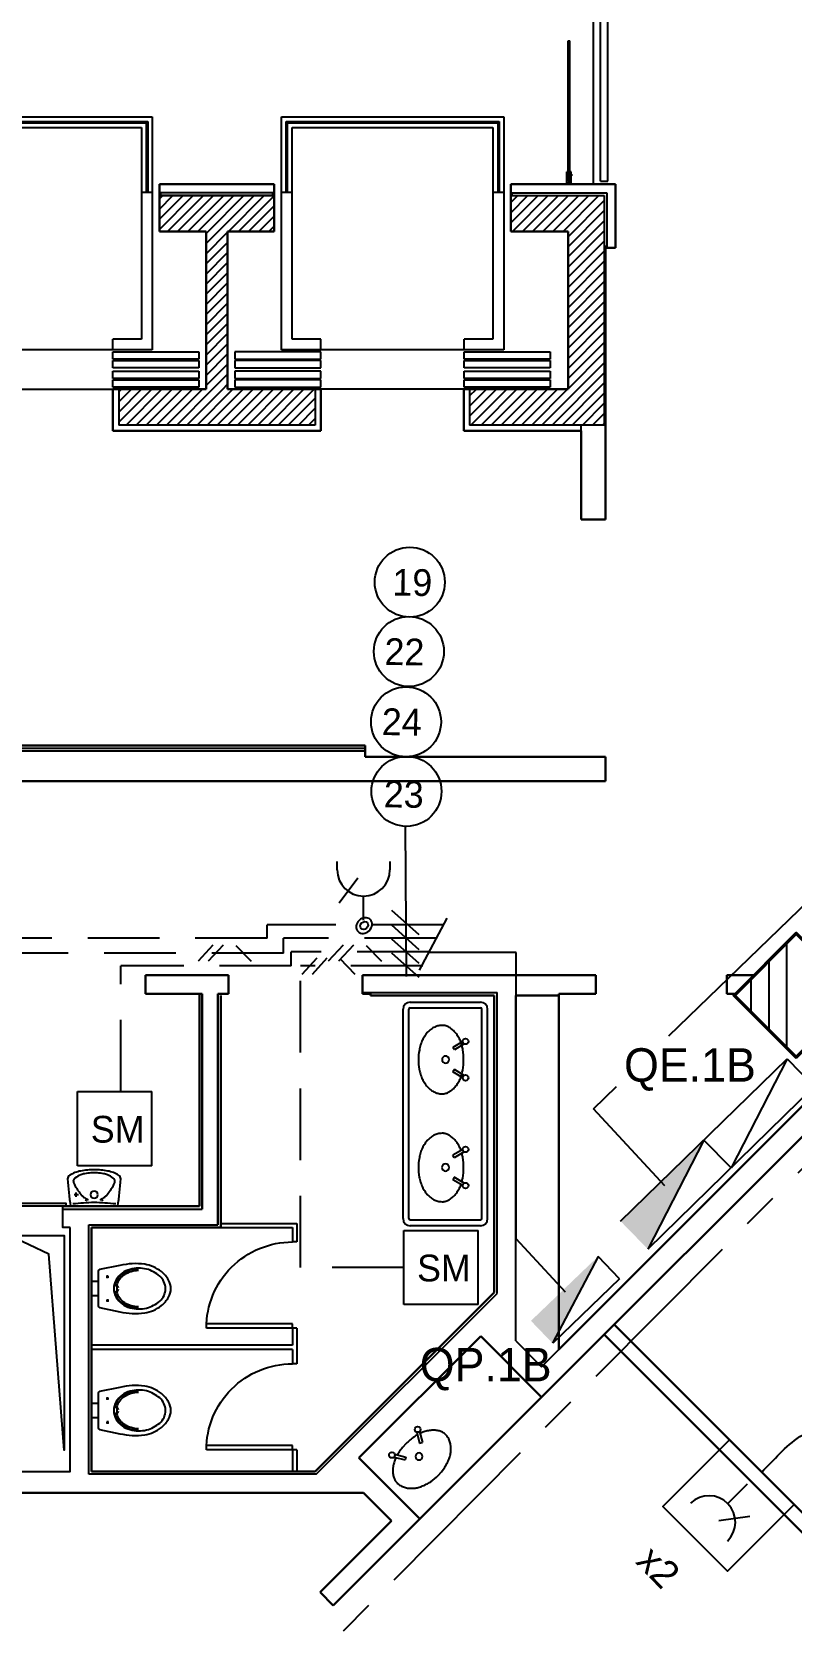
# Model space of a CAD drawing. Extents: x 21.2 to 81.9, y 10.7 to 70.
# Drawn here: x 30.29 to 35.58, y 33.43 to 44.65 of the extents above; entities that cross this region are included whole.
import ezdxf

# ---------------------------------------------------------------- set-up
doc = ezdxf.new("R2010")
doc.units = 0
doc.header["$MEASUREMENT"] = 0
for name, pattern in [('1st floor plan$0$Default', [0]), ('Center', [2, 1.25, -0.25, 0.25, -0.25]), ('Dashed', [0.75, 0.5, -0.25])]:
    doc.linetypes.add(name, pattern=pattern)
for name, color, linetype in [('1st floor plan$0$1FIN', 15, 'Continuous'), ('1st floor plan$0$2FIN', 7, 'Continuous'), ('1st floor plan$0$Equipment', 92, '1st floor plan$0$Default'), ('1st floor plan$0$ESTR', 92, 'Continuous'), ('1st floor plan$0$Hatch', 15, 'Continuous'), ('1st floor plan$0$Pillars', 30, 'Continuous'), ('Xref_Plan', 7, 'Continuous')]:
    doc.layers.add(name, color=color, linetype=linetype)
for name, color, linetype, lineweight in [('1st floor plan$0$Interior Walls', 7, 'Continuous', 30), ('1st floor plan$0$Partitions', 7, 'Continuous', 30), ('Connections', 7, 'Continuous', 25), ('Devices', 5, 'Continuous', 25), ('Wiring', 7, 'Continuous', 25)]:
    doc.layers.add(name, color=color, linetype=linetype, lineweight=lineweight)

# ---------------------------------------------------------------- blocks, each defined once
blk = doc.blocks.new('Bola')
at = {"layer": 'Connections', "color": 7, "linetype": 'Continuous', "const_width": 0.2}
blk.add_lwpolyline([(-0.1, 0, 1), (0.1, 0, 1)], format="xyb", close=True, dxfattribs=at)
at = {"layer": 'Connections', "color": 7, "linetype": 'Continuous'}
blk.add_circle((0, 0), 0.2, dxfattribs=at)
blk = doc.blocks.new('R2')
at = {"color": 0, "linetype": 'ByBlock', "lineweight": -2}
for p, q in [((-0.107, -1.505), (-0.107, -1.311)), ((-0.068, -1.632), (0.063, -1.459))]:
    blk.add_line(p, q, dxfattribs=at)
blk.add_lwpolyline([(-0.414, -1.184), (0.224, -1.184), (0.224, -1.84), (-0.414, -1.84)], close=True, dxfattribs=at)
blk.add_arc((-0.109, -1.69), 0.184, 359.2185, 179.2185, dxfattribs=at)
at = {"color": 0, "linetype": 'ByBlock', "lineweight": -2, "start_tangent": (0, 1), "end_tangent": (0, 1)}
blk.add_spline([(-0.095, -1.184), (-0.082, -0.82), (0.023, -0.483), (0.015, -0.214), (0, 0.003)], degree=3, dxfattribs=at)
at = {"layer": 'Devices', "linetype": 'ByBlock', "lineweight": -2, "xscale": -0.2510903654909363, "yscale": 0.2989553822111439, "zscale": 0.2510903654909365, "rotation": 359.2184524543058}
blk.add_blockref('Bola', (0, 0.003), dxfattribs=at)
at = {"color": 0, "linetype": 'ByBlock', "lineweight": -2}
blk.add_text('x2', height=0.1944, rotation=359.2185, dxfattribs=at).set_placement((-0.276, -2.255))
blk = doc.blocks.new('1st floor plan$0$P2')
at = {"layer": '1st floor plan$0$Hatch'}
h = blk.add_hatch(dxfattribs=at)
h.set_pattern_fill('ANSI31', color=256, style=0)
h.set_pattern_definition([(45, (-41.75321, -29.09718), (-0.08838835, 0.08838835), [])])
h.paths.add_polyline_path([(-0.3, 0.3), (-0.3, -0.3), (0.3, -0.3), (0.3, 0.3)])
at = {"layer": '1st floor plan$0$Pillars'}
blk.add_lwpolyline([(-0.3, -0.3), (0.3, -0.3), (0.3, 0.3), (-0.3, 0.3)], close=True, dxfattribs=at)
blk = doc.blocks.new('1st floor plan$0$P5')
at = {"layer": '1st floor plan$0$Partitions'}
blk.add_lwpolyline([(-0.31, -0.31), (-0.31, 0.31), (0.31, 0.31), (0.31, -0.31)], close=True, dxfattribs=at)
at = {"layer": '1st floor plan$0$Interior Walls'}
blk.add_blockref('1st floor plan$0$P2', (0, 0), dxfattribs=at)
blk = doc.blocks.new('*X47')
at = {"color": 0}
for p, q in [((16.826, 17.319), (16.994, 17.319)), ((16.876, 17.369), (16.944, 17.369)), ((16.74, 17.219), (17.094, 17.219)), ((16.776, 17.269), (17.044, 17.269)), ((16.79, 17.169), (17.144, 17.169)), ((16.84, 17.119), (17.194, 17.119)), ((16.89, 17.069), (17.244, 17.069)), ((16.94, 17.019), (17.294, 17.019)), ((16.99, 16.969), (17.344, 16.969)), ((16.942, 16.869), (17.296, 16.869)), ((16.992, 16.919), (17.346, 16.919)), ((16.792, 16.719), (17.146, 16.719)), ((16.842, 16.769), (17.196, 16.769)), ((16.892, 16.819), (17.246, 16.819)), ((15.718, 16.619), (15.785, 16.619)), ((16.692, 16.619), (17.046, 16.619)), ((16.742, 16.669), (17.096, 16.669)), ((15.618, 16.519), (15.885, 16.519)), ((15.668, 16.569), (15.835, 16.569)), ((16.592, 16.519), (16.946, 16.519)), ((16.642, 16.569), (16.996, 16.569)), ((15.581, 16.469), (15.935, 16.469)), ((15.631, 16.419), (15.985, 16.419)), ((16.492, 16.419), (16.846, 16.419)), ((16.542, 16.469), (16.896, 16.469)), ((15.681, 16.369), (16.035, 16.369)), ((15.731, 16.319), (16.085, 16.319)), ((15.781, 16.269), (16.135, 16.269)), ((16.342, 16.269), (16.696, 16.269)), ((16.392, 16.319), (16.746, 16.319)), ((16.442, 16.369), (16.796, 16.369)), ((15.831, 16.219), (16.185, 16.219)), ((15.881, 16.169), (16.235, 16.169)), ((16.242, 16.169), (16.596, 16.169)), ((16.292, 16.219), (16.646, 16.219)), ((15.931, 16.119), (16.546, 16.119)), ((15.981, 16.069), (16.496, 16.069)), ((16.031, 16.019), (16.446, 16.019)), ((16.081, 15.969), (16.396, 15.969)), ((16.131, 15.919), (16.346, 15.919)), ((16.181, 15.869), (16.296, 15.869)), ((16.231, 15.819), (16.246, 15.819))]:
    blk.add_line(p, q, dxfattribs=at)
blk = doc.blocks.new('*X49')
at = {"color": 0}
for p, q in [((15.171, 18.669), (15.29, 18.669)), ((15.221, 18.719), (15.24, 18.719)), ((15.021, 18.519), (15.233, 18.519)), ((15.071, 18.569), (15.283, 18.569)), ((15.121, 18.619), (15.333, 18.619)), ((14.921, 18.419), (15.133, 18.419)), ((14.971, 18.469), (15.183, 18.469)), ((14.821, 18.319), (15.033, 18.319)), ((14.871, 18.369), (15.083, 18.369)), ((14.721, 18.219), (14.933, 18.219)), ((14.771, 18.269), (14.983, 18.269)), ((14.571, 18.069), (14.783, 18.069)), ((14.621, 18.119), (14.833, 18.119)), ((14.671, 18.169), (14.883, 18.169)), ((14.471, 17.969), (14.683, 17.969)), ((14.521, 18.019), (14.733, 18.019)), ((14.485, 17.919), (14.633, 17.919)), ((14.535, 17.869), (14.583, 17.869))]:
    blk.add_line(p, q, dxfattribs=at)
blk = doc.blocks.new('*X46')
at = {"color": 0}
for p, q in [((13.959, 18.319), (14.085, 18.319)), ((14.009, 18.369), (14.035, 18.369)), ((13.859, 18.219), (14.185, 18.219)), ((13.909, 18.269), (14.135, 18.269)), ((13.881, 18.169), (14.235, 18.169)), ((13.931, 18.119), (14.285, 18.119)), ((13.981, 18.069), (14.335, 18.069)), ((14.031, 18.019), (14.385, 18.019)), ((14.081, 17.969), (14.435, 17.969)), ((14.131, 17.919), (14.485, 17.919)), ((14.181, 17.869), (14.535, 17.869)), ((14.231, 17.819), (14.585, 17.819)), ((14.281, 17.769), (14.635, 17.769)), ((14.331, 17.719), (14.685, 17.719)), ((14.381, 17.669), (14.735, 17.669)), ((14.431, 17.619), (14.785, 17.619)), ((14.481, 17.569), (14.835, 17.569)), ((14.531, 17.519), (14.885, 17.519)), ((14.581, 17.469), (14.935, 17.469)), ((14.631, 17.419), (14.985, 17.419)), ((14.681, 17.369), (14.947, 17.369)), ((14.731, 17.319), (14.897, 17.319)), ((14.781, 17.269), (14.847, 17.269))]:
    blk.add_line(p, q, dxfattribs=at)
blk = doc.blocks.new('*X48')
at = {"color": 0}
for p, q in [((15.161, 19.119), (15.194, 19.119)), ((15.011, 18.969), (15.344, 18.969)), ((15.061, 19.019), (15.294, 19.019)), ((15.111, 19.069), (15.244, 19.069)), ((15.04, 18.919), (15.394, 18.919)), ((15.09, 18.869), (15.444, 18.869)), ((15.14, 18.819), (15.494, 18.819)), ((15.19, 18.769), (15.544, 18.769)), ((15.24, 18.719), (15.594, 18.719)), ((15.29, 18.669), (15.644, 18.669)), ((15.34, 18.619), (15.694, 18.619)), ((15.39, 18.569), (15.743, 18.569)), ((15.44, 18.519), (15.693, 18.519)), ((15.49, 18.469), (15.643, 18.469)), ((15.54, 18.419), (15.593, 18.419))]:
    blk.add_line(p, q, dxfattribs=at)
blk = doc.blocks.new('1st floor plan')
at = {"layer": '1st floor plan$0$1FIN'}
for p, q in [((29.609, 44.03), (31.094, 44.03)), ((29.619, 44.02), (31.084, 44.02)), ((31.084, 44.02), (31.084, 43.537)), ((31.094, 44.03), (31.094, 43.537)), ((32.059, 44.03), (33.544, 44.03)), ((32.059, 43.537), (32.059, 44.03)), ((32.069, 44.02), (33.534, 44.02)), ((32.069, 43.537), (32.069, 44.02)), ((33.534, 44.02), (33.534, 43.537)), ((33.544, 44.03), (33.544, 43.537)), ((30.851, 42.372), (30.851, 42.422)), ((30.851, 42.422), (31.451, 42.422)), ((31.451, 42.422), (31.451, 42.372)), ((32.301, 42.422), (31.701, 42.422)), ((31.701, 42.422), (31.701, 42.372)), ((32.301, 42.372), (32.301, 42.422)), ((33.301, 42.422), (33.901, 42.422)), ((33.301, 42.372), (33.301, 42.422)), ((33.901, 42.422), (33.901, 42.372)), ((31.451, 42.372), (30.851, 42.372)), ((30.851, 42.312), (30.851, 42.362)), ((30.851, 42.362), (31.451, 42.362)), ((31.451, 42.312), (30.851, 42.312)), ((31.451, 42.362), (31.451, 42.312)), ((31.701, 42.372), (32.301, 42.372)), ((32.301, 42.362), (31.701, 42.362)), ((31.701, 42.362), (31.701, 42.312)), ((31.701, 42.312), (32.301, 42.312)), ((32.301, 42.312), (32.301, 42.362)), ((33.901, 42.372), (33.301, 42.372)), ((33.301, 42.362), (33.901, 42.362)), ((33.301, 42.312), (33.301, 42.362)), ((33.901, 42.312), (33.301, 42.312)), ((33.901, 42.362), (33.901, 42.312)), ((30.851, 42.237), (30.851, 42.287)), ((30.851, 42.287), (31.451, 42.287)), ((31.451, 42.237), (30.851, 42.237)), ((30.851, 42.177), (30.851, 42.227)), ((30.851, 42.227), (31.451, 42.227)), ((31.451, 42.287), (31.451, 42.237)), ((31.451, 42.227), (31.451, 42.177)), ((32.301, 42.287), (31.701, 42.287)), ((31.701, 42.287), (31.701, 42.237)), ((31.701, 42.237), (32.301, 42.237)), ((32.301, 42.227), (31.701, 42.227)), ((31.701, 42.227), (31.701, 42.177)), ((32.301, 42.237), (32.301, 42.287)), ((32.301, 42.177), (32.301, 42.227)), ((33.301, 42.287), (33.901, 42.287)), ((33.301, 42.237), (33.301, 42.287)), ((33.901, 42.237), (33.301, 42.237)), ((33.301, 42.227), (33.901, 42.227)), ((33.301, 42.177), (33.301, 42.227)), ((33.901, 42.287), (33.901, 42.237)), ((33.901, 42.227), (33.901, 42.177)), ((31.451, 42.177), (30.851, 42.177)), ((31.701, 42.177), (32.301, 42.177)), ((33.901, 42.177), (33.301, 42.177)), ((32.61, 39.657), (29.241, 39.657)), ((33.66, 35.524), (33.66, 37.934)), ((33.66, 35.524), (33.84, 35.344)), ((33.84, 35.344), (33.96, 35.464))]:
    blk.add_line(p, q, dxfattribs=at)
blk.add_lwpolyline([(30.13, 36.259), (30.512, 36.259), (30.512, 34.762), (30.404, 36.128)], close=True, dxfattribs=at)
at = {"layer": '1st floor plan$0$2FIN'}
for p, q in [((34.251, 43.612), (34.251, 52.027)), ((34.201, 43.592), (34.201, 51.927)), ((34.301, 43.612), (34.301, 51.927)), ((34.026, 43.612), (34.026, 44.592)), ((34.026, 44.592), (34.036, 44.592)), ((34.036, 43.612), (34.036, 44.592)), ((29.576, 44.062), (31.126, 44.062)), ((29.651, 43.987), (31.051, 43.987)), ((31.051, 43.987), (31.051, 42.512)), ((31.126, 44.062), (31.126, 42.437)), ((32.026, 42.437), (32.026, 44.062)), ((32.026, 44.062), (33.576, 44.062)), ((32.101, 42.512), (32.101, 43.987)), ((32.101, 43.987), (33.501, 43.987)), ((33.501, 43.987), (33.501, 42.512)), ((33.576, 44.062), (33.576, 42.437)), ((34.055, 43.654), (34.01, 43.654)), ((34.026, 43.677), (34.016, 43.677)), ((34.016, 43.602), (34.016, 43.677)), ((34.046, 43.677), (34.036, 43.677)), ((34.046, 43.602), (34.046, 43.677)), ((31.051, 43.537), (31.126, 43.537)), ((32.026, 43.537), (32.101, 43.537)), ((33.501, 43.537), (33.576, 43.537)), ((34.046, 43.602), (34.016, 43.602)), ((34.036, 43.612), (34.026, 43.612)), ((34.251, 43.612), (34.301, 43.612)), ((31.976, 43.532), (31.176, 43.532)), ((31.186, 43.512), (31.186, 43.532)), ((31.966, 43.512), (31.966, 43.532)), ((33.626, 43.532), (34.296, 43.532)), ((33.636, 43.512), (33.636, 43.532)), ((34.296, 43.532), (34.296, 43.147)), ((34.296, 43.157), (34.276, 43.157)), ((34.286, 43.147), (34.276, 43.147)), ((31.126, 42.437), (29.576, 42.437)), ((31.051, 42.512), (30.851, 42.512)), ((30.851, 42.437), (30.851, 42.512)), ((33.576, 42.437), (32.026, 42.437)), ((32.301, 42.512), (32.101, 42.512)), ((32.301, 42.437), (32.301, 42.512)), ((33.501, 42.512), (33.301, 42.512)), ((33.301, 42.437), (33.301, 42.512)), ((29.852, 42.162), (30.852, 42.162)), ((33.298, 42.162), (32.302, 42.162)), ((34.116, 41.872), (34.116, 41.912)), ((32.61, 39.637), (29.221, 39.637)), ((32.591, 37.954), (33.53, 37.954)), ((33.53, 35.854), (33.53, 37.954)), ((30.503, 36.444), (31.474, 36.444)), ((30.683, 36.334), (31.584, 36.334)), ((30.683, 34.594), (30.683, 36.334)), ((32.269, 34.594), (33.53, 35.854)), ((32.269, 34.594), (30.683, 34.594))]:
    blk.add_line(p, q, dxfattribs=at)
for points in [[(30.083, 36.464), (30.083, 36.484), (30.523, 36.484), (30.523, 36.464)], [(30.553, 36.314), (30.503, 36.314), (30.503, 36.464), (30.103, 36.464), (30.103, 36.314), (30.053, 36.314), (30.053, 34.614), (30.553, 34.614), (30.553, 36.314)]]:
    blk.add_lwpolyline(points, dxfattribs=at)
at = {"layer": '1st floor plan$0$Equipment'}
for p, q in [((32.874, 36.377), (32.874, 37.837)), ((32.914, 36.377), (32.914, 37.837)), ((32.924, 37.887), (33.414, 37.887)), ((32.924, 37.847), (33.414, 37.847)), ((33.424, 36.377), (33.424, 37.837)), ((33.464, 36.377), (33.464, 37.837)), ((33.29, 37.612), (33.222, 37.571)), ((33.301, 37.595), (33.232, 37.554)), ((33.232, 37.554), (33.222, 37.571)), ((33.232, 37.417), (33.222, 37.4)), ((33.29, 37.36), (33.222, 37.4)), ((33.301, 37.376), (33.232, 37.417)), ((33.29, 36.86), (33.221, 36.819)), ((33.231, 36.802), (33.221, 36.819)), ((33.3, 36.843), (33.231, 36.802)), ((33.231, 36.665), (33.221, 36.648)), ((33.29, 36.607), (33.221, 36.648)), ((33.3, 36.624), (33.231, 36.665)), ((30.611, 36.544), (30.581, 36.544)), ((30.596, 36.529), (30.596, 36.559)), ((30.576, 36.464), (30.576, 36.464)), ((30.876, 36.464), (30.876, 36.464)), ((33.414, 36.367), (32.924, 36.367)), ((31.604, 36.344), (32.133, 36.344)), ((31.604, 36.314), (32.103, 36.314)), ((32.103, 36.314), (32.103, 36.214)), ((32.133, 36.344), (32.133, 36.214)), ((33.414, 36.327), (32.924, 36.327)), ((32.133, 36.214), (32.103, 36.214)), ((30.804, 35.972), (30.824, 35.972)), ((30.814, 35.962), (30.814, 35.982)), ((30.804, 35.806), (30.824, 35.806)), ((30.814, 35.816), (30.814, 35.796)), ((32.103, 35.644), (31.503, 35.644)), ((31.503, 35.614), (31.503, 35.644)), ((32.103, 35.614), (31.503, 35.614)), ((32.103, 35.614), (32.103, 35.644)), ((32.133, 35.614), (32.103, 35.614)), ((32.103, 35.614), (32.103, 35.494)), ((32.133, 35.614), (32.133, 35.364)), ((32.103, 35.494), (30.703, 35.494)), ((32.103, 35.464), (30.703, 35.464)), ((32.103, 35.464), (32.103, 35.364)), ((32.133, 35.364), (32.103, 35.364)), ((30.804, 35.122), (30.824, 35.122)), ((30.814, 35.112), (30.814, 35.132)), ((30.804, 34.956), (30.824, 34.956)), ((30.814, 34.966), (30.814, 34.946)), ((32.103, 34.794), (31.503, 34.794)), ((31.503, 34.764), (31.503, 34.794)), ((32.103, 34.764), (32.103, 34.794)), ((32.97, 34.888), (32.99, 34.81)), ((32.99, 34.892), (33.01, 34.815)), ((32.99, 34.81), (33.01, 34.815)), ((32.133, 34.764), (31.503, 34.764)), ((32.103, 34.764), (32.103, 34.614)), ((32.133, 34.764), (32.133, 34.614)), ((32.812, 34.714), (32.889, 34.694)), ((32.816, 34.734), (32.894, 34.714)), ((32.894, 34.714), (32.889, 34.694))]:
    blk.add_line(p, q, dxfattribs=at)
for points in [[(32.987, 37.419, 0.02503), (32.996, 37.384, 0.032621), (33.009, 37.349, 0.040035), (33.025, 37.322, 0.035303), (33.043, 37.298, 0.038321), (33.064, 37.278, 0.054379), (33.089, 37.261, 0.054586), (33.117, 37.251, 0.060889), (33.146, 37.247, 0.075785), (33.173, 37.251, 0.060002), (33.196, 37.261, 0.046948), (33.22, 37.278, 0.043635), (33.241, 37.3, 0.038584), (33.259, 37.327, 0.028735), (33.274, 37.355, 0.031893), (33.283, 37.383, 0.027941), (33.29, 37.412, 0.042673), (33.296, 37.486), (33.295, 37.522, 0.021447), (33.29, 37.56, 0.027941), (33.283, 37.588, 0.031893), (33.274, 37.616, 0.028735), (33.259, 37.645, 0.038584), (33.241, 37.672, 0.043635), (33.22, 37.693, 0.046948), (33.196, 37.711, 0.060002), (33.173, 37.721, 0.075785), (33.146, 37.725, 0.060889), (33.117, 37.721, 0.054586), (33.089, 37.71, 0.054379), (33.064, 37.694, 0.038321), (33.043, 37.674, 0.035303), (33.025, 37.649, 0.040035), (33.009, 37.622, 0.032621), (32.996, 37.588, 0.024635), (32.988, 37.553, 0.053768), (32.981, 37.485), (32.983, 37.452)], [(33.146, 37.486, 0.414221), (33.171, 37.461, 0.414221), (33.196, 37.486, 0.414221), (33.171, 37.511, 0.414221)], [(30.556, 36.464), (30.886, 36.464, 0.016849), (30.906, 36.654, 0.301008), (30.891, 36.679, 0.09294), (30.816, 36.709, 0.037829), (30.721, 36.718, 0.037829), (30.626, 36.709, 0.09294), (30.551, 36.679, 0.301008), (30.536, 36.654, 0.016849)], [(33.145, 36.734, 0.414221), (33.17, 36.709, 0.414221), (33.195, 36.734, 0.414221), (33.17, 36.759, 0.414221)], [(30.746, 36.544, 1), (30.696, 36.544, 1)], [(30.749, 35.767, 0.356028), (30.757, 35.757), (30.9, 35.727, 0.088113), (31.073, 35.719, 0.124068), (31.19, 35.77, 0.086475), (31.24, 35.829, 0.130408), (31.255, 35.889, 0.130408), (31.24, 35.948, 0.086475), (31.19, 36.007, 0.124068), (31.073, 36.059, 0.088113), (30.9, 36.05), (30.757, 36.021, 0.356028), (30.749, 36.011)], [(31.218, 35.889, 0.221073), (31.178, 35.976, 0.102493), (31.086, 36.025, 0.121565), (30.971, 36.023, 0.187395), (30.874, 35.951, 0.126952), (30.858, 35.889, 0.126952), (30.874, 35.827, 0.187395), (30.971, 35.755, 0.121565), (31.086, 35.753, 0.102493), (31.178, 35.801, 0.221073)], [(30.749, 34.917, 0.356028), (30.757, 34.907), (30.9, 34.877, 0.088113), (31.073, 34.869, 0.124068), (31.19, 34.92, 0.086475), (31.24, 34.979, 0.130408), (31.255, 35.039, 0.130408), (31.24, 35.098, 0.086475), (31.19, 35.157, 0.124068), (31.073, 35.209, 0.088113), (30.9, 35.2), (30.757, 35.171, 0.356028), (30.749, 35.161)], [(31.218, 35.039, 0.221073), (31.178, 35.126, 0.102493), (31.086, 35.175, 0.121565), (30.971, 35.173, 0.187395), (30.874, 35.101, 0.126952), (30.858, 35.039, 0.126952), (30.874, 34.977, 0.187395), (30.971, 34.905, 0.121565), (31.086, 34.903, 0.102493), (31.178, 34.951, 0.221073)], [(33.003, 34.701, 0.414221), (33.003, 34.736, 0.414221), (32.968, 34.736, 0.414221), (32.968, 34.701, 0.414221)]]:
    blk.add_lwpolyline(points, format="xyb", close=True, dxfattribs=at)
for points in [[(33.278, 36.853, 0.012883), (33.274, 36.864, 0.028735), (33.259, 36.893, 0.038584), (33.241, 36.92, 0.043635), (33.22, 36.941, 0.046948), (33.196, 36.959, 0.060002), (33.173, 36.969, 0.075785), (33.146, 36.972, 0.060889), (33.117, 36.968, 0.054586), (33.089, 36.958, 0.054379), (33.064, 36.941, 0.038321), (33.043, 36.922, 0.035303), (33.025, 36.897, 0.040035), (33.009, 36.87, 0.032621), (32.996, 36.836, 0.024635), (32.988, 36.8, 0.053768), (32.981, 36.733), (32.983, 36.7), (32.987, 36.667, 0.02503)], [(33.284, 36.634, 0.025128), (33.29, 36.659, 0.042673), (33.296, 36.734), (33.295, 36.77, 0.021447), (33.29, 36.808, 0.025126), (33.284, 36.833, 0.031893)], [(30.781, 36.499, -0.295138), (30.776, 36.514), (30.765, 36.509, 0.056664), (30.79, 36.524, 0.044791), (30.806, 36.539, 0.024787), (30.832, 36.571, 0.020889), (30.846, 36.592, 0.020404), (30.858, 36.614, 0.063351), (30.865, 36.635, 0.133874), (30.865, 36.646, 0.159548), (30.854, 36.66, 0.061401), (30.813, 36.682, 0.043909), (30.787, 36.69, 0.026479), (30.743, 36.696), (30.721, 36.696), (30.698, 36.696, 0.026479), (30.654, 36.69, 0.043909), (30.628, 36.682, 0.061401), (30.587, 36.66, 0.159548), (30.576, 36.646, 0.133874), (30.576, 36.635, 0.063351), (30.583, 36.614, 0.020404), (30.596, 36.592, 0.020889), (30.609, 36.571, 0.024787), (30.635, 36.539, 0.044791), (30.651, 36.524, 0.056664), (30.676, 36.509), (30.666, 36.514, -0.295138), (30.661, 36.499)], [(32.987, 36.667, 0.02503), (32.996, 36.632, 0.032621), (33.009, 36.597, 0.040035), (33.025, 36.57, 0.035303), (33.043, 36.546, 0.038321), (33.064, 36.526, 0.054379), (33.089, 36.509, 0.054586), (33.117, 36.499, 0.060889), (33.146, 36.495, 0.075785), (33.173, 36.498, 0.060002), (33.196, 36.508, 0.046948), (33.22, 36.526, 0.043635), (33.241, 36.547, 0.038584), (33.259, 36.575, 0.028735), (33.274, 36.603, 0.012881), (33.278, 36.614, 0.027941)], [(30.871, 36.479, 0.02486), (30.721, 36.489, 0.02486), (30.571, 36.479)], [(31.503, 35.614, -0.414214), (32.103, 36.214)], [(31.029, 36.026, 0.136377), (30.928, 35.998, 0.205105), (30.866, 35.917, 0.668461), (30.88, 35.914, -0.213245), (30.934, 35.988, -0.134007), (31.029, 36.017)], [(30.89, 35.894), (30.885, 35.905, 0.801198), (30.881, 35.906, 0.05862), (30.879, 35.889, 0.05862), (30.881, 35.872, 0.801198), (30.885, 35.873), (30.89, 35.884)], [(31.029, 35.761, -0.134007), (30.934, 35.79, -0.213245), (30.88, 35.864, 0.668461), (30.866, 35.861, 0.205105), (30.928, 35.78, 0.136377), (31.029, 35.752)], [(31.503, 34.764, -0.414214), (32.103, 35.364)], [(31.029, 35.176, 0.136377), (30.928, 35.148, 0.205105), (30.866, 35.067, 0.668461), (30.88, 35.064, -0.213245), (30.934, 35.138, -0.134007), (31.029, 35.167)], [(31.029, 34.911, -0.134007), (30.934, 34.94, -0.213245), (30.88, 35.014, 0.668461), (30.866, 35.011, 0.205105), (30.928, 34.93, 0.136377), (31.029, 34.902)], [(30.89, 35.044), (30.885, 35.055, 0.801198), (30.881, 35.056, 0.05862), (30.879, 35.039, 0.05862), (30.881, 35.022, 0.801198), (30.885, 35.023), (30.89, 35.034)], [(33.161, 34.636, 0.02503), (33.18, 34.668, 0.032621), (33.195, 34.702, 0.040035), (33.204, 34.731, 0.035303), (33.208, 34.762, 0.038321), (33.207, 34.791, 0.054379), (33.201, 34.82, 0.054586), (33.189, 34.847, 0.060889), (33.171, 34.871, 0.075785), (33.15, 34.887, 0.060002), (33.126, 34.896, 0.046948), (33.097, 34.901, 0.043635), (33.067, 34.9, 0.038584), (33.035, 34.894, 0.028735), (33.004, 34.884, 0.012881), (32.993, 34.879, 0.027941)], [(32.975, 34.87, 0.025128), (32.953, 34.856, 0.042673), (32.896, 34.808), (32.871, 34.781, 0.021447), (32.848, 34.751, 0.025126), (32.834, 34.729, 0.031893)], [(32.825, 34.711, 0.012883), (32.82, 34.7, 0.028735), (32.81, 34.669, 0.038584), (32.804, 34.637, 0.043635), (32.803, 34.607, 0.046948), (32.808, 34.578, 0.060002), (32.817, 34.554, 0.075785), (32.833, 34.533, 0.060889), (32.857, 34.515, 0.054586), (32.884, 34.503, 0.054379), (32.913, 34.497, 0.038321), (32.942, 34.496, 0.035303), (32.973, 34.5, 0.040035), (33.002, 34.509, 0.032621), (33.036, 34.524, 0.024635), (33.067, 34.542, 0.053768), (33.119, 34.586), (33.142, 34.61), (33.161, 34.636, 0.02503)]]:
    blk.add_lwpolyline(points, format="xyb", dxfattribs=at)
for points in [[(30.749, 35.838), (30.703, 35.838), (30.703, 35.94), (30.749, 35.94)], [(30.749, 34.988), (30.703, 34.988), (30.703, 35.09), (30.749, 35.09)]]:
    blk.add_lwpolyline(points, dxfattribs=at)
for centre in [(33.31, 37.613), (33.31, 37.359), (33.31, 36.86), (33.31, 36.607), (32.976, 34.907), (32.797, 34.728)]:
    blk.add_circle(centre, 0.02, dxfattribs=at)
for centre, radius, start, end in [((32.924, 37.837), 0.05, 90, 180), ((32.924, 37.837), 0.01, 90, 180), ((33.414, 37.837), 0.05, 0, 90), ((33.414, 37.837), 0.01, 0, 90), ((32.924, 36.377), 0.05, 180, 270), ((32.924, 36.377), 0.01, 180, 270), ((33.414, 36.377), 0.01, 270, 359.9999), ((33.414, 36.377), 0.05, 270, 359.9999)]:
    blk.add_arc(centre, radius, start, end, dxfattribs=at)
at = {"layer": '1st floor plan$0$ESTR'}
for p, q in [((31.176, 43.512), (31.976, 43.512)), ((31.976, 43.512), (31.176, 43.512)), ((33.626, 43.512), (34.276, 43.512)), ((34.276, 43.512), (34.276, 41.912)), ((30.892, 42.162), (30.892, 41.912)), ((32.262, 42.162), (32.262, 41.912)), ((33.338, 42.162), (33.338, 41.912)), ((32.262, 41.912), (30.892, 41.912)), ((34.276, 41.912), (33.338, 41.912))]:
    blk.add_line(p, q, dxfattribs=at)
at = {"layer": '1st floor plan$0$Interior Walls'}
for p, q in [((31.079, 38.074), (31.657, 38.074)), ((31.079, 37.944), (31.079, 38.074)), ((31.657, 37.944), (31.657, 38.074)), ((32.591, 38.074), (34.218, 38.074)), ((32.591, 38.074), (32.591, 37.944)), ((34.218, 37.944), (34.218, 38.074)), ((35.132, 38.074), (35.132, 37.944)), ((35.132, 38.074), (35.318, 38.074)), ((31.079, 37.944), (31.454, 37.944)), ((31.454, 36.464), (31.454, 37.944)), ((31.474, 37.944), (31.454, 37.944)), ((31.474, 36.444), (31.474, 37.944)), ((31.584, 36.334), (31.584, 37.944)), ((31.604, 37.944), (31.584, 37.944)), ((31.657, 37.944), (31.604, 37.944)), ((31.604, 36.464), (31.604, 37.934)), ((31.604, 36.314), (31.604, 37.934)), ((32.591, 37.944), (32.648, 37.944)), ((32.648, 37.944), (32.648, 37.954)), ((32.648, 37.944), (32.648, 37.934)), ((33.96, 37.934), (33.66, 37.934)), ((33.96, 35.464), (33.96, 37.944)), ((34.218, 37.944), (33.96, 37.944)), ((35.132, 37.944), (35.188, 37.944)), ((33.84, 35.132), (36.348, 37.64)), ((33.96, 35.464), (35.804, 37.308))]:
    blk.add_line(p, q, dxfattribs=at)
blk.add_lwpolyline([(34.277, 35.569), (38.12, 31.725), (38.19, 31.796), (34.347, 35.639)], dxfattribs=at)
at = {"layer": '1st floor plan$0$Partitions'}
for p, q in [((31.176, 43.512), (31.176, 43.592)), ((31.976, 43.592), (31.176, 43.592)), ((31.976, 43.512), (31.976, 43.592)), ((33.626, 43.592), (34.356, 43.592)), ((33.626, 43.262), (33.626, 43.592)), ((34.356, 43.592), (34.356, 43.147)), ((31.176, 43.262), (31.176, 43.512)), ((31.976, 43.262), (31.976, 43.512)), ((31.501, 43.262), (31.176, 43.262)), ((31.501, 43.262), (31.501, 42.162)), ((31.651, 43.262), (31.651, 42.162)), ((31.976, 43.262), (31.651, 43.262)), ((34.026, 43.262), (33.626, 43.262)), ((34.026, 43.262), (34.026, 42.162)), ((34.286, 43.147), (34.286, 41.252)), ((34.356, 43.147), (34.286, 43.147)), ((30.852, 42.162), (30.852, 41.872)), ((30.852, 42.162), (30.852, 41.872)), ((31.501, 42.162), (30.852, 42.162)), ((32.302, 42.162), (31.651, 42.162)), ((32.302, 42.162), (32.302, 41.872)), ((34.026, 42.162), (33.298, 42.162)), ((33.298, 42.162), (33.298, 41.872)), ((32.302, 41.872), (30.852, 41.872)), ((34.116, 41.872), (33.298, 41.872)), ((34.116, 41.872), (34.116, 41.252)), ((34.286, 41.252), (34.116, 41.252)), ((32.61, 39.677), (29.261, 39.677)), ((32.61, 39.677), (32.61, 39.597)), ((34.286, 39.597), (32.61, 39.597)), ((34.286, 39.597), (34.286, 39.427)), ((34.286, 39.427), (26.981, 39.427)), ((32.648, 37.934), (33.51, 37.934)), ((33.51, 35.862), (33.51, 37.934)), ((30.503, 36.464), (31.454, 36.464)), ((30.703, 36.314), (31.604, 36.314)), ((30.703, 34.614), (30.703, 36.314)), ((32.261, 34.614), (33.51, 35.862)), ((32.567, 34.708), (33.416, 35.556)), ((33.416, 35.556), (33.84, 35.132)), ((32.991, 34.284), (33.84, 35.132)), ((32.567, 34.708), (32.991, 34.284)), ((32.261, 34.614), (30.703, 34.614)), ((32.599, 34.464), (28.31, 34.464)), ((32.599, 34.464), (32.793, 34.269)), ((32.296, 33.771), (32.793, 34.269)), ((32.387, 33.679), (32.991, 34.284)), ((32.296, 33.771), (32.387, 33.679))]:
    blk.add_line(p, q, dxfattribs=at)
at = {"layer": '1st floor plan$0$Hatch', "rotation": 45.0000000000033}
for name in ['*X48', '*X47', '*X49', '*X46']:
    blk.add_blockref(name, (33.975, 19.249), dxfattribs=at)
at = {"layer": '1st floor plan$0$Interior Walls', "rotation": 45.00000000000007}
blk.add_blockref('1st floor plan$0$P5', (35.616, 37.934), dxfattribs=at)

msp = doc.modelspace()

# ---------------------------------------------------------------- linework, layer by layer
at = {"layer": 'Devices', "color": 7}
for p, q in [((32.89, 39.118), (32.895, 38.066)), ((32.793, 38.528), (32.984, 38.358)), ((32.793, 38.425), (32.984, 38.255)), ((32.793, 38.329), (32.984, 38.159)), ((32.793, 38.23), (32.984, 38.061))]:
    msp.add_line(p, q, dxfattribs=at)
at = {"layer": 'Devices', "linetype": 'Continuous'}
for p, q in [((32.415, 38.81), (32.415, 38.868)), ((32.784, 38.81), (32.784, 38.868)), ((32.559, 38.751), (32.43, 38.576)), ((32.599, 38.459), (32.599, 38.625)), ((30.605, 36.745), (30.605, 37.263)), ((30.605, 37.263), (31.123, 37.263)), ((31.123, 36.745), (31.123, 37.263)), ((31.123, 36.745), (30.605, 36.745)), ((32.88, 35.777), (32.88, 36.294)), ((32.88, 36.294), (33.398, 36.294)), ((33.398, 35.777), (33.398, 36.294)), ((33.398, 35.777), (32.88, 35.777))]:
    msp.add_line(p, q, dxfattribs=at)
at = {"layer": 'Devices', "color": 5}
for p, q in [((34.727, 37.651), (35.706, 38.599)), ((34.201, 37.142), (34.362, 37.298)), ((34.7, 36.606), (34.201, 37.142)), ((34.007, 35.865), (33.664, 36.236))]:
    msp.add_line(p, q, dxfattribs=at)
at = {"layer": 'Devices', "color": 1}
for p, q in [((34.391, 36.359), (35.553, 37.491)), ((35.553, 37.491), (35.161, 36.732)), ((35.553, 37.491), (35.741, 37.298)), ((35.741, 37.298), (34.58, 36.165)), ((34.972, 36.925), (34.58, 36.165)), ((35.161, 36.732), (34.972, 36.925)), ((34.234, 36.113), (33.916, 35.508)), ((34.384, 35.957), (34.234, 36.113))]:
    msp.add_line(p, q, dxfattribs=at)
at = {"layer": 'Devices', "color": 7}
for centre in [(32.921, 40.816), (32.915, 40.332), (32.895, 39.842), (32.898, 39.357)]:
    msp.add_circle(centre, 0.244, dxfattribs=at)
at = {"layer": 'Devices', "linetype": 'Continuous'}
msp.add_arc((32.599, 38.81), 0.184, 180, 0, dxfattribs=at)
at = {"layer": 'Devices', "color": 1}
for points in [[(34.972, 36.925), (34.391, 36.359), (34.58, 36.165)], [(34.234, 36.113), (33.766, 35.664), (33.916, 35.508)]]:
    msp.add_solid(points, dxfattribs=at)
at = {"layer": 'Wiring', "linetype": 'Dashed'}
for p, q in [((31.926, 38.332), (31.926, 38.427)), ((33.155, 38.427), (31.926, 38.427)), ((31.926, 38.332), (27.739, 38.332)), ((33.105, 38.332), (32.04, 38.332)), ((32.04, 38.229), (32.04, 38.332)), ((32.04, 38.229), (28.286, 38.229)), ((33.054, 38.237), (32.095, 38.237)), ((32.095, 38.139), (32.095, 38.237)), ((30.907, 37.263), (30.907, 38.139)), ((32.095, 38.139), (30.907, 38.139)), ((33.011, 38.139), (32.159, 38.139)), ((32.159, 36.035), (32.159, 38.139)), ((32.88, 36.035), (32.159, 36.035))]:
    msp.add_line(p, q, dxfattribs=at)
at = {"layer": 'Wiring', "color": 6}
msp.add_line((33.18, 38.473), (32.987, 38.11), dxfattribs=at)
at = {"layer": 'Wiring'}
for p, q in [((31.549, 38.284), (31.445, 38.172)), ((31.62, 38.284), (31.516, 38.172)), ((31.709, 38.283), (31.816, 38.173)), ((32.457, 38.284), (32.353, 38.172)), ((32.529, 38.284), (32.425, 38.172)), ((32.618, 38.283), (32.724, 38.173)), ((32.272, 38.193), (32.168, 38.08)), ((32.344, 38.193), (32.24, 38.08)), ((32.433, 38.191), (32.539, 38.081))]:
    msp.add_line(p, q, dxfattribs=at)
at = {"layer": 'Wiring', "color": 5}
for p, q in [((33.664, 38.234), (33.054, 38.234)), ((33.664, 36.236), (33.664, 38.234))]:
    msp.add_line(p, q, dxfattribs=at)
at = {"layer": 'Wiring', "color": 6, "linetype": 'Center'}
msp.add_line((36.507, 37.582), (31.29, 32.324), dxfattribs=at)
at = {"layer": 'Wiring', "color": 1}
msp.add_line((34.384, 35.957), (33.918, 35.509), dxfattribs=at)

# ---------------------------------------------------------------- block references
at = {"layer": 'Devices', "xscale": -0.2510903654909371, "yscale": 0.2989553822111439, "zscale": 0.2510903654909365, "rotation": 314.2184524543055}
msp.add_blockref('Bola', (32.603, 38.421), dxfattribs=at)
at = {"layer": 'Devices', "rotation": 314.9999999999999}
msp.add_blockref('R2', (36.279, 35.378), dxfattribs=at)
at = {"layer": 'Xref_Plan'}
msp.add_blockref('1st floor plan', (0, 0), dxfattribs=at)

# ---------------------------------------------------------------- texts
at = {"layer": 'Devices', "linetype": 'Continuous'}
for s, p in [('19', (32.799, 40.723)), ('22', (32.744, 40.239)), ('24', (32.725, 39.75)), ('23', (32.739, 39.246))]:
    msp.add_text(s, height=0.1866, rotation=359.089, dxfattribs=at).set_placement(p)
for s, height, p in [('QE.1B', 0.2333, (34.415, 37.332)), ('SM', 0.1866, (30.697, 36.907)), ('SM', 0.1866, (32.972, 35.939)), ('QP.1B', 0.2333, (32.991, 35.242))]:
    msp.add_text(s, height=height, dxfattribs=at).set_placement(p)

doc.saveas('drawing.dxf')
